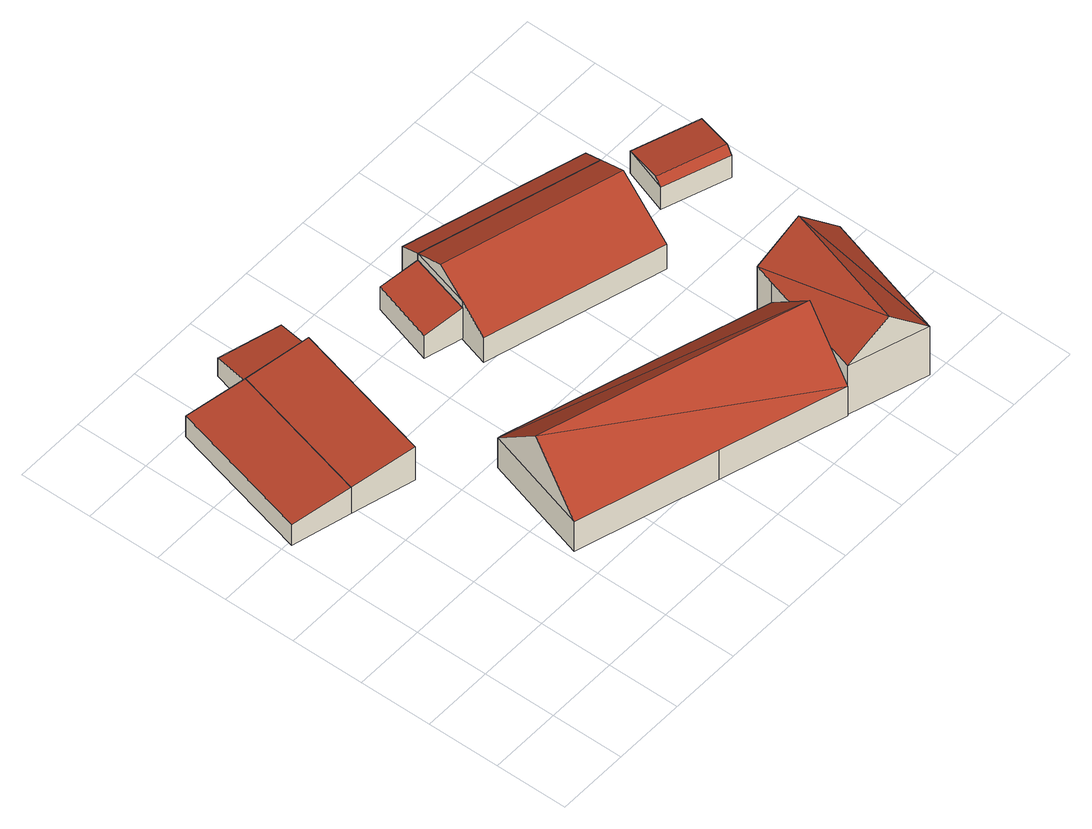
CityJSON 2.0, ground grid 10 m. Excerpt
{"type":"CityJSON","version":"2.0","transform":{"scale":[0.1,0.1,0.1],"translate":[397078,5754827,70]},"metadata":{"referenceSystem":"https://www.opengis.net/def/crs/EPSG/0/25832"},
"CityObjects":{
"building1":{"type":"Building","attributes":{"Gemeindeschluessel":"05558044","Geometrietyp2DReferenz":"3000","function":"31001_2700","roofType":"2100","measuredHeight":4.33},"geometry":[{"type":"Solid","lod":"2","boundaries":[[[[0,1,2,3]],[[4,5,1,0]],[[6,7,5,4]],[[3,2,7,6]],[[4,0,3,6]],[[1,5,7,2]]]],"semantics":{"surfaces":[{"type":"WallSurface"},{"type":"RoofSurface"},{"type":"GroundSurface"}],"values":[[0,0,0,0,1,2]]}}]},
"building2":{"type":"Building","attributes":{"Gemeindeschluessel":"05558044","Geometrietyp2DReferenz":"3000","function":"31001_2700","roofType":"2100","measuredHeight":5.59},"geometry":[{"type":"Solid","lod":"2","boundaries":[[[[4,5,8,9]],[[0,1,5,4]],[[10,11,1,0]],[[9,8,11,10]],[[0,4,9,10]],[[5,1,11,8]]]],"semantics":{"surfaces":[{"type":"WallSurface"},{"type":"RoofSurface"},{"type":"GroundSurface"}],"values":[[0,0,0,0,1,2]]}}]},
"building3":{"type":"Building","attributes":{"Geometrietyp2DReferenz":"3000","Gemeindeschluessel":"05558044","function":"31001_2700","roofType":"2100","measuredHeight":4.07},"geometry":[{"type":"Solid","lod":"2","boundaries":[[[[12,1,11,13]],[[14,15,1,12]],[[16,17,15,14]],[[12,13,16,14]],[[11,1,15,17]],[[13,11,17,16]]]],"semantics":{"surfaces":[{"type":"WallSurface"},{"type":"RoofSurface"},{"type":"GroundSurface"}],"values":[[0,0,0,1,2,0]]}}]},
"building4":{"type":"Building","attributes":{"Gemeindeschluessel":"05558044","Geometrietyp2DReferenz":"3000","function":"31001_2700","roofType":"5000","measuredHeight":12.43},"geometry":[{"type":"Solid","lod":"2","boundaries":[[[[18,19,20,21]],[[22,23,19,18]],[[24,25,23,22]],[[26,27,25,24]],[[28,29,27,26]],[[30,31,29,28]],[[21,20,31,30]],[[26,32,33]],[[33,30,28,26]],[[32,24,22,18,21]],[[21,33,32]],[[33,21,30]],[[32,26,24]],[[19,23,25,27,29,31,20]]]],"semantics":{"surfaces":[{"type":"WallSurface"},{"type":"RoofSurface"},{"type":"GroundSurface"}],"values":[[0,0,0,0,0,0,0,1,1,1,1,0,0,2]]}}]},
"building5":{"type":"Building","attributes":{"Gemeindeschluessel":"05558044","Geometrietyp2DReferenz":"3000","function":"31001_2700","roofType":"2100","measuredHeight":5.2},"geometry":[{"type":"Solid","lod":"2","boundaries":[[[[34,35,36,37]],[[38,39,35,34]],[[40,41,39,38]],[[37,36,41,40]],[[38,34,37,40]],[[35,39,41,36]]]],"semantics":{"surfaces":[{"type":"WallSurface"},{"type":"RoofSurface"},{"type":"GroundSurface"}],"values":[[0,0,0,0,1,2]]}}]},
"building6":{"type":"Building","attributes":{"Gemeindeschluessel":"05558044","Geometrietyp2DReferenz":"3000","function":"31001_2700","roofType":"5000","measuredHeight":8.67},"geometry":[{"type":"Solid","lod":"2","boundaries":[[[[42,43,44,45]],[[46,47,43,42]],[[48,49,47,46]],[[50,51,49,48]],[[45,44,51,50]],[[52,53,42,45,50]],[[48,46,53,52]],[[42,53,46]],[[48,52,50]],[[43,47,49,51,44]]]],"semantics":{"surfaces":[{"type":"WallSurface"},{"type":"RoofSurface"},{"type":"GroundSurface"}],"values":[[0,0,0,0,0,1,1,0,0,2]]}}]},
"building7":{"type":"Building","attributes":{"Gemeindeschluessel":"05558044","Geometrietyp2DReferenz":"3000","function":"31001_1000","roofType":"3100","measuredHeight":13.35},"address":[{"country":"Germany","locality":"Senden","thoroughfareNumber":"48","thoroughfareName":"Alvingheide"}],"geometry":[{"type":"Solid","lod":"2","boundaries":[[[[54,55,56,57]],[[58,59,55,54]],[[60,61,59,58]],[[62,63,61,60]],[[57,56,63,62]],[[64,62,65]],[[60,58,65,62]],[[54,57,64]],[[54,64,65]],[[64,57,62]],[[65,58,54]],[[55,59,61,63,56]]]],"semantics":{"surfaces":[{"type":"WallSurface"},{"type":"RoofSurface"},{"type":"GroundSurface"}],"values":[[0,0,0,0,0,1,1,1,1,0,0,2]]}}]},
"building8":{"type":"Building","attributes":{"Gemeindeschluessel":"05558044","Geometrietyp2DReferenz":"3000","function":"31001_2700","roofType":"2100","measuredHeight":6.28},"geometry":[{"type":"Solid","lod":"2","boundaries":[[[[48,66,67,68]],[[46,41,66,48]],[[69,70,41,46]],[[68,67,70,69]],[[46,48,68,69]],[[66,41,70,67]]]],"semantics":{"surfaces":[{"type":"WallSurface"},{"type":"RoofSurface"},{"type":"GroundSurface"}],"values":[[0,0,0,0,1,2]]}}]},
"building9":{"type":"Building","attributes":{"Gemeindeschluessel":"05558044","Geometrietyp2DReferenz":"3000","function":"31001_2460","roofType":"3100","measuredHeight":4.57},"geometry":[{"type":"Solid","lod":"2","boundaries":[[[[71,72,73,74]],[[75,76,72,71]],[[77,78,76,75]],[[74,73,78,77]],[[71,79,75]],[[77,80,74]],[[74,80,79,71]],[[75,79,80,77]],[[72,76,78,73]]]],"semantics":{"surfaces":[{"type":"WallSurface"},{"type":"RoofSurface"},{"type":"GroundSurface"}],"values":[[0,0,0,0,0,0,1,1,2]]}}]}
},
"vertices":[
[141,570,51],[141,570,7],[60,591,7],[60,591,42],[89,371,51],[89,371,7],[8,392,42],[8,392,7],
[175,348,7],[175,348,63],[227,548,63],[227,548,7],
[141,570,47],[227,548,47],[155,622,37],[155,622,7],[240,599,37],[240,599,7],
[257,290,52],[257,290,2],[253,291,2],[253,291,52],[444,234,52],[444,234,2],[611,183,52],[611,183,2],[567,35,52],[567,35,2],[399,85,52],[399,85,2],[209,142,52],[209,142,2],[589,109,126],[231,217,126],
[327,460,42],[327,460,4],[378,446,4],[378,446,56],[353,547,42],[353,547,4],[402,532,56],[402,532,4],
[378,446,67],[378,446,3],[366,405,3],[366,405,44],[402,532,67],[402,532,3],[645,463,67],[645,463,3],[609,336,44],[609,336,3],[633,420,90],[390,488,90],
[673,2,86],[673,2,4],[726,178,4],[726,178,86],[567,35,86],[567,35,4],[611,183,86],[611,183,4],[619,211,86],[619,211,4],[673,195,137],[620,18,137],
[645,463,4],[654,493,4],[654,493,50],[411,562,50],[411,562,4],
[785,430,41],[785,430,4],[695,461,4],[695,461,41],[763,368,41],[763,368,4],[674,399,41],[674,399,4],[767,378,50],[677,409,50]
]}
